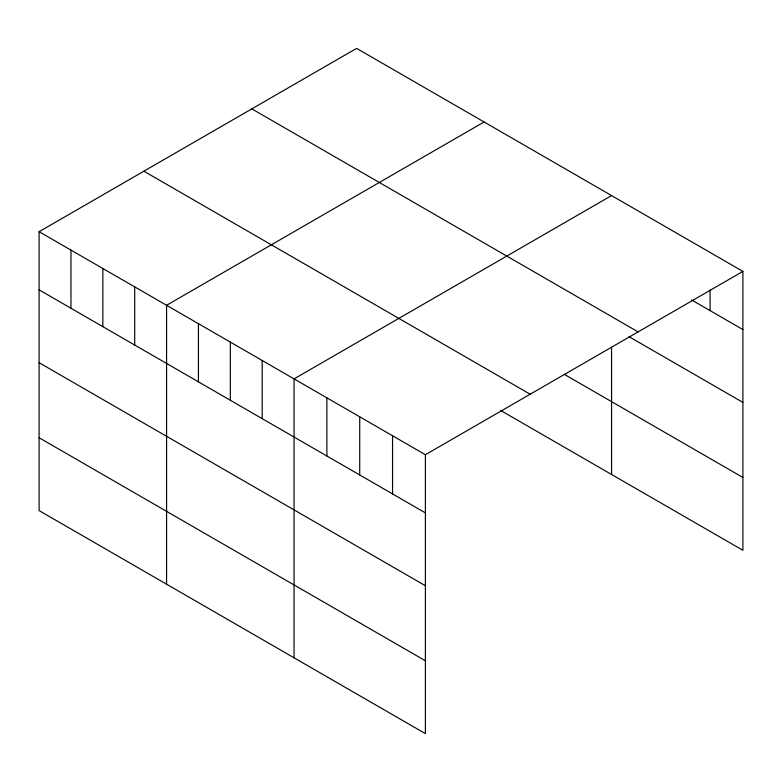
<?xml version="1.0" encoding="UTF-8"?>
<svg xmlns="http://www.w3.org/2000/svg" width="782" height="782" viewBox="0 0 782 782"><rect width="100%" height="100%" fill="white"/><g stroke="black" fill="none" stroke-linecap="round" stroke-linejoin="round"><path stroke-width="1.17" d="M39.1 231.697L425.388 454.713L425.388 733.624L39.1 510.597L39.1 231.697L356.612 48.376L742.9 271.403L742.9 550.303L500.529 410.374M484.087 121.982L166.576 305.293L166.576 584.193M611.563 195.578L294.052 378.889L294.052 657.789M425.388 454.713L742.9 271.403M691.591 299.936L742.9 329.564M251.833 108.874L638.122 331.9M629.002 336.651L742.9 402.407M564.272 374.334L742.9 477.46M143.878 171.199L530.167 394.226M39.1 289.848L425.388 512.875M39.1 362.692L425.388 585.718M39.1 437.744L425.388 660.77M710.066 290.005L710.066 310.601M611.563 347.159L611.563 474.478M392.554 435.76L392.554 493.911M359.72 416.806L359.72 474.957M326.886 397.843L326.886 456.004M262.185 360.492L262.185 418.644M230.319 342.086L230.319 400.247M198.442 323.689L198.442 381.841M134.709 286.886L134.709 345.048M102.843 268.49L102.843 326.641M70.966 250.093L70.966 308.245"/></g></svg>
